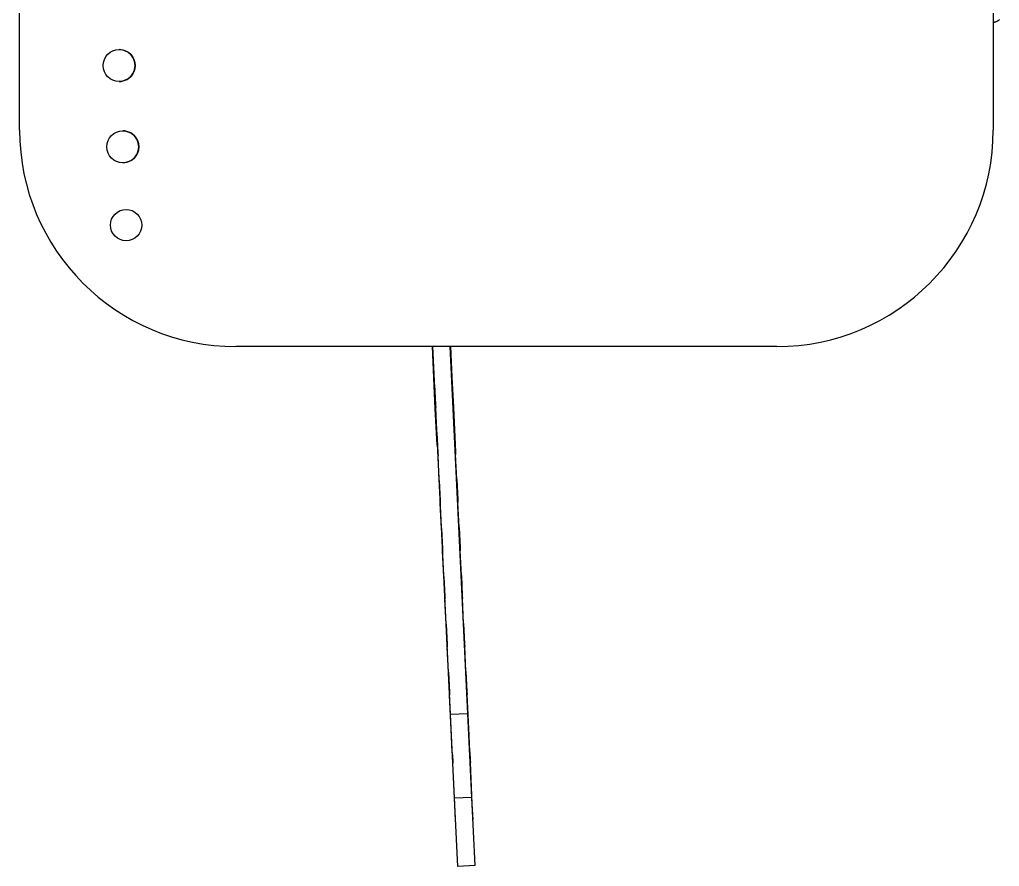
# Model space of a CAD drawing. Extents: x 2.75 to 8.34, y 2.35 to 7.17.
# Drawn here: x 2.75 to 3.642, y 2.351 to 3.121 of the extents above; entities that cross this region are included whole.
import ezdxf

# ---------------------------------------------------------------- set-up
doc = ezdxf.new("R2010")
doc.units = 0
doc.header["$LTSCALE"] = 0.5
doc.layers.add('TANGENT_LINES', color=7, linetype='CONTINUOUS')
doc.layers.add('VISIBLE', color=7, linetype='CONTINUOUS')

msp = doc.modelspace()

# ---------------------------------------------------------------- linework, layer by layer
at = {"layer": 'TANGENT_LINES'}
for p, q in [((3.12899, 2.77057), (3.12909, 2.77057)), ((3.14491, 2.77133), (3.14482, 2.77133)), ((3.13109, 2.72694), (3.13118, 2.72694)), ((3.14701, 2.7277), (3.14691, 2.7277)), ((3.14911, 2.68407), (3.14901, 2.68407)), ((3.13318, 2.68331), (3.13328, 2.68331)), ((3.13528, 2.63968), (3.13538, 2.63968)), ((3.15121, 2.64044), (3.15111, 2.64044)), ((3.13738, 2.59605), (3.13748, 2.59605)), ((3.15331, 2.59681), (3.15321, 2.59681)), ((3.13948, 2.55242), (3.13958, 2.55242)), ((3.15541, 2.55318), (3.15531, 2.55318)), ((3.14158, 2.50879), (3.14168, 2.50879)), ((3.15751, 2.50955), (3.15741, 2.50955)), ((3.15934, 2.46949), (3.15943, 2.46949)), ((3.14361, 2.46873), (3.14351, 2.46873)), ((3.14456, 2.44678), (3.14466, 2.44679)), ((3.16049, 2.44755), (3.16039, 2.44754)), ((3.16232, 2.40748), (3.16242, 2.40748)), ((3.14659, 2.40672), (3.14649, 2.40672))]:
    msp.add_line(p, q, dxfattribs=at)
at = {"layer": 'VISIBLE'}
for p, q in [((2.7505, 3.02038), (2.7505, 3.80778)), ((3.63633, 3.80778), (3.63633, 3.02038)), ((3.43947, 2.82353), (2.94735, 2.82353)), ((3.12742, 2.79491), (3.12605, 2.82353)), ((3.14265, 2.48867), (3.12654, 2.82353)), ((3.15838, 2.48943), (3.1423, 2.82353)), ((3.14259, 2.81767), (3.14268, 2.81767)), ((3.14403, 2.78972), (3.14268, 2.81767)), ((3.14413, 2.79572), (3.1428, 2.82353)), ((3.1281, 2.78895), (3.12676, 2.81691)), ((3.12686, 2.81691), (3.12676, 2.81691)), ((3.12782, 2.79493), (3.12742, 2.79491)), ((3.12876, 2.76717), (3.12742, 2.79491)), ((3.14374, 2.7957), (3.14413, 2.79572)), ((3.14547, 2.76797), (3.14413, 2.79572)), ((3.1281, 2.78895), (3.12899, 2.77057)), ((3.14403, 2.78972), (3.14491, 2.77133)), ((3.12915, 2.76719), (3.12876, 2.76717)), ((3.13036, 2.73381), (3.12876, 2.76717)), ((3.12899, 2.77057), (3.1291, 2.76814)), ((3.1292, 2.76815), (3.1291, 2.76814)), ((3.1302, 2.74532), (3.1291, 2.76814)), ((3.14491, 2.77133), (3.14503, 2.76891)), ((3.14493, 2.7689), (3.14503, 2.76891)), ((3.14613, 2.74609), (3.14503, 2.76891)), ((3.14508, 2.76795), (3.14547, 2.76797)), ((3.14707, 2.73461), (3.14547, 2.76797)), ((3.14613, 2.74609), (3.14701, 2.7277)), ((3.1302, 2.74532), (3.13109, 2.72694)), ((3.13075, 2.73383), (3.13036, 2.73381)), ((3.14668, 2.73459), (3.14707, 2.73461)), ((3.13109, 2.72694), (3.1312, 2.72451)), ((3.1313, 2.72452), (3.1312, 2.72451)), ((3.1323, 2.70169), (3.1312, 2.72451)), ((3.14701, 2.7277), (3.14713, 2.72528)), ((3.14703, 2.72528), (3.14713, 2.72528)), ((3.14823, 2.70246), (3.14713, 2.72528)), ((3.1323, 2.70169), (3.13318, 2.68331)), ((3.14823, 2.70246), (3.14911, 2.68407)), ((3.14911, 2.68407), (3.14923, 2.68165)), ((3.13318, 2.68331), (3.1333, 2.68088)), ((3.1334, 2.68089), (3.1333, 2.68088)), ((3.1344, 2.65806), (3.1333, 2.68088)), ((3.14913, 2.68165), (3.14923, 2.68165)), ((3.15033, 2.65883), (3.14923, 2.68165)), ((3.1344, 2.65806), (3.13528, 2.63968)), ((3.15033, 2.65883), (3.15121, 2.64044)), ((3.13528, 2.63968), (3.1354, 2.63725)), ((3.15121, 2.64044), (3.15133, 2.63802)), ((3.1355, 2.63726), (3.1354, 2.63725)), ((3.1365, 2.61443), (3.1354, 2.63725)), ((3.15123, 2.63802), (3.15133, 2.63802)), ((3.15242, 2.6152), (3.15133, 2.63802)), ((3.1365, 2.61443), (3.13738, 2.59605)), ((3.15242, 2.6152), (3.15331, 2.59681)), ((3.13738, 2.59605), (3.1375, 2.59363)), ((3.15331, 2.59681), (3.15343, 2.59439)), ((3.15333, 2.59439), (3.15343, 2.59439)), ((3.15452, 2.57157), (3.15343, 2.59439)), ((3.1386, 2.5708), (3.1375, 2.59363)), ((3.1376, 2.59363), (3.1375, 2.59363)), ((3.1386, 2.5708), (3.13948, 2.55242)), ((3.15452, 2.57157), (3.15541, 2.55318)), ((3.13948, 2.55242), (3.1396, 2.55)), ((3.1407, 2.52717), (3.1396, 2.55)), ((3.1397, 2.55), (3.1396, 2.55)), ((3.15541, 2.55318), (3.15552, 2.55076)), ((3.15543, 2.55076), (3.15552, 2.55076)), ((3.15662, 2.52794), (3.15552, 2.55076)), ((3.1407, 2.52717), (3.14158, 2.50879)), ((3.15662, 2.52794), (3.15751, 2.50955)), ((3.14158, 2.50879), (3.1417, 2.50637)), ((3.1418, 2.50637), (3.1417, 2.50637)), ((3.14351, 2.46873), (3.1417, 2.50637)), ((3.15751, 2.50955), (3.15762, 2.50713)), ((3.15753, 2.50713), (3.15762, 2.50713)), ((3.15943, 2.46949), (3.15762, 2.50713)), ((3.15838, 2.48943), (3.14265, 2.48867)), ((3.14631, 2.41256), (3.14265, 2.48867)), ((3.16204, 2.41331), (3.15838, 2.48943)), ((3.16014, 2.45482), (3.15943, 2.46949)), ((3.14421, 2.45405), (3.14351, 2.46873)), ((3.14421, 2.45405), (3.14431, 2.45405)), ((3.14421, 2.45405), (3.14456, 2.44678)), ((3.16004, 2.45481), (3.16014, 2.45482)), ((3.16014, 2.45482), (3.16049, 2.44755)), ((3.14456, 2.44678), (3.14468, 2.44436)), ((3.14649, 2.40672), (3.14468, 2.44436)), ((3.14478, 2.44436), (3.14468, 2.44436)), ((3.16049, 2.44755), (3.16061, 2.44513)), ((3.16051, 2.44512), (3.16061, 2.44513)), ((3.16242, 2.40748), (3.16061, 2.44513)), ((3.16204, 2.41331), (3.14631, 2.41256)), ((3.14929, 2.35055), (3.14631, 2.41256)), ((3.16502, 2.35131), (3.16204, 2.41331)), ((3.16312, 2.39281), (3.16242, 2.40748)), ((3.1472, 2.39204), (3.14649, 2.40672)), ((3.1472, 2.39204), (3.14729, 2.39205)), ((3.16302, 2.3928), (3.16312, 2.39281)), ((3.16502, 2.35131), (3.14929, 2.35055))]:
    msp.add_line(p, q, dxfattribs=at)
msp.add_lwpolyline([(3.63631, 3.11859), (3.63638, 3.1186), (3.63645, 3.1186), (3.63652, 3.11861), (3.63659, 3.11862), (3.63667, 3.11862), (3.63675, 3.11863), (3.63684, 3.11864), (3.63693, 3.11866), (3.63703, 3.11867), (3.63714, 3.11868), (3.63726, 3.1187), (3.63738, 3.11872), (3.6375, 3.11874), (3.63764, 3.11877), (3.63778, 3.1188), (3.63792, 3.11883), (3.63807, 3.11887), (3.63822, 3.11891), (3.63837, 3.11895), (3.63853, 3.119), (3.63869, 3.11905), (3.63885, 3.11911), (3.63902, 3.11917), (3.63918, 3.11924), (3.63935, 3.11931), (3.63951, 3.11938), (3.63968, 3.11946), (3.63985, 3.11954), (3.64001, 3.11962), (3.64017, 3.1197), (3.64032, 3.11978), (3.64048, 3.11986), (3.64062, 3.11995), (3.64076, 3.12003), (3.6409, 3.12011), (3.64103, 3.12019), (3.64115, 3.12026), (3.64126, 3.12034), (3.64137, 3.1204), (3.64146, 3.12047), (3.64154, 3.12053), (3.64162, 3.12059), (3.64169, 3.12064), (3.64176, 3.12069), (3.64182, 3.12074), (3.64188, 3.12079), (3.64193, 3.12084), (3.64198, 3.12088)], dxfattribs=at)
for centre, radius in [((2.84105, 3.07912), 0.01452), ((2.84436, 3.00521), 0.01452), ((2.84741, 2.93397), 0.01427)]:
    msp.add_circle(centre, radius, dxfattribs=at)
for centre, radius, start, end in [((2.84108, 3.07912), 0.01452, 269.93429, 90.06571), ((2.94735, 3.02038), 0.19685, 180, 270), ((2.84439, 3.00521), 0.01452, 269.93429, 90.06571), ((3.43947, 3.02038), 0.19685, 270, 0)]:
    msp.add_arc(centre, radius, start, end, dxfattribs=at)

doc.saveas('drawing.dxf')
